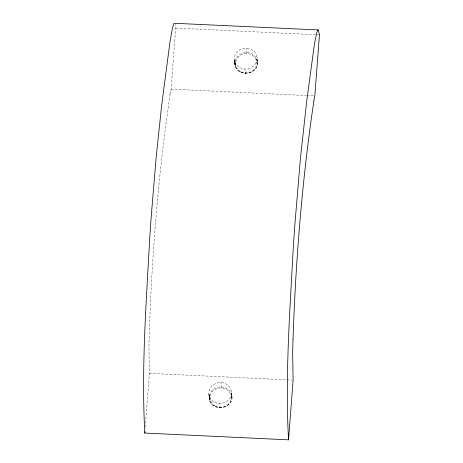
<?xml version="1.0" encoding="UTF-8"?>
<svg xmlns="http://www.w3.org/2000/svg" width="463" height="463" viewBox="0 0 463 463"><rect width="100%" height="100%" fill="white"/><g stroke="black" fill="none" stroke-linecap="round" stroke-linejoin="round"><path stroke-width="0.35" stroke-dasharray="2.31 1.74" d="M221.407 387.959L220.967 382.588M246.929 53.592L246.495 48.216M145.255 427.308L149.375 373.352L148.959 346.758A80.035 5.365 -87.3 0 1 149.306 332.388C152.009 252.659 158.427 173.006 170.158 94.082M170.158 94.111A79.289 5.313 -87.3 0 1 170.888 89.978L170.94 89.747A41.265 2.766 -87.3 0 1 171.073 89.145L175.732 28.093L175.136 24.417M209.351 396.907L209.976 401.161L209.282 398.273L209.507 395.304C206.498 413.002 237.108 410.455 231.286 393.475L231.94 397.972M234.874 62.534L235.499 66.788L234.81 63.9L235.036 60.931C232.021 78.629 262.631 76.082 256.815 59.102L257.463 63.599M245.454 72.951L245.373 73.432L244.898 69.068M219.925 407.324L219.85 407.805L219.375 403.435M175.732 28.093L316.57 34.742M317.294 34.777L319.458 34.881M171.073 89.145L306.13 95.523M306.853 95.557L313.353 95.864M149.375 373.352L292.379 380.1M234.394 60.011L235.082 64.131L234.579 60.259L234.81 63.9M208.865 394.383L209.554 398.504L209.05 394.626L209.282 398.273M257.503 61.996L257 57.273M231.98 396.363L231.477 391.64M215.336 406.647A11.39 10.429 -6.1 0 0 231.998 396.71A11.39 10.429 -6.1 0 0 214.554 388.596A11.39 10.429 -6.1 0 0 215.336 406.647M215.746 406.306A10.574 9.682 -6.1 0 0 231.222 397.08A10.574 9.682 -6.1 0 0 215.023 389.545A10.574 9.682 -6.1 0 0 215.746 406.306M240.864 72.274A11.39 10.429 -6.1 0 0 257.526 62.337A11.39 10.429 -6.1 0 0 240.083 54.223A11.39 10.429 -6.1 0 0 240.864 72.274M241.275 71.933A10.574 9.682 -6.1 0 0 256.751 62.708A10.574 9.682 -6.1 0 0 240.552 55.172A10.574 9.682 -6.1 0 0 241.275 71.933M240.204 67.876A11.39 10.429 -6.1 0 0 257.075 58.24A11.39 10.429 -6.1 0 0 239.811 49.807A11.39 10.429 -6.1 0 0 240.204 67.876M214.682 402.249A11.39 10.429 -6.1 0 0 231.546 392.607A11.39 10.429 -6.1 0 0 214.288 384.18A11.39 10.429 -6.1 0 0 214.682 402.249"/><path stroke-width="0.69" d="M293.033 339.182C295.735 259.454 302.16 179.8 313.885 100.87M293.038 339.176A80.035 5.365 -87.3 0 0 292.68 353.558L293.102 380.135L288.542 439.85L144.815 433.061L144.925 431.626M313.885 100.893A79.289 5.313 -87.3 0 1 314.614 96.767L314.666 96.535A41.265 2.766 -87.3 0 1 314.799 95.934L319.458 34.881L318.301 29.939L317.826 30.043L316.779 32.497L314.354 44.523L306.547 102.514L300.446 158.311L294.983 222.946A237.635 15.927 -87.3 0 0 293.224 248.677C289.815 312.299 285.058 376.135 288.542 439.85M318.301 29.939L174.1 23.26L172.479 27.93L169.979 41.844L161.581 106.05L156.112 157.883L151.256 216.157A237.635 15.927 -87.3 0 0 149.497 241.889C146.088 305.516 141.331 369.347 144.815 433.061"/></g></svg>
